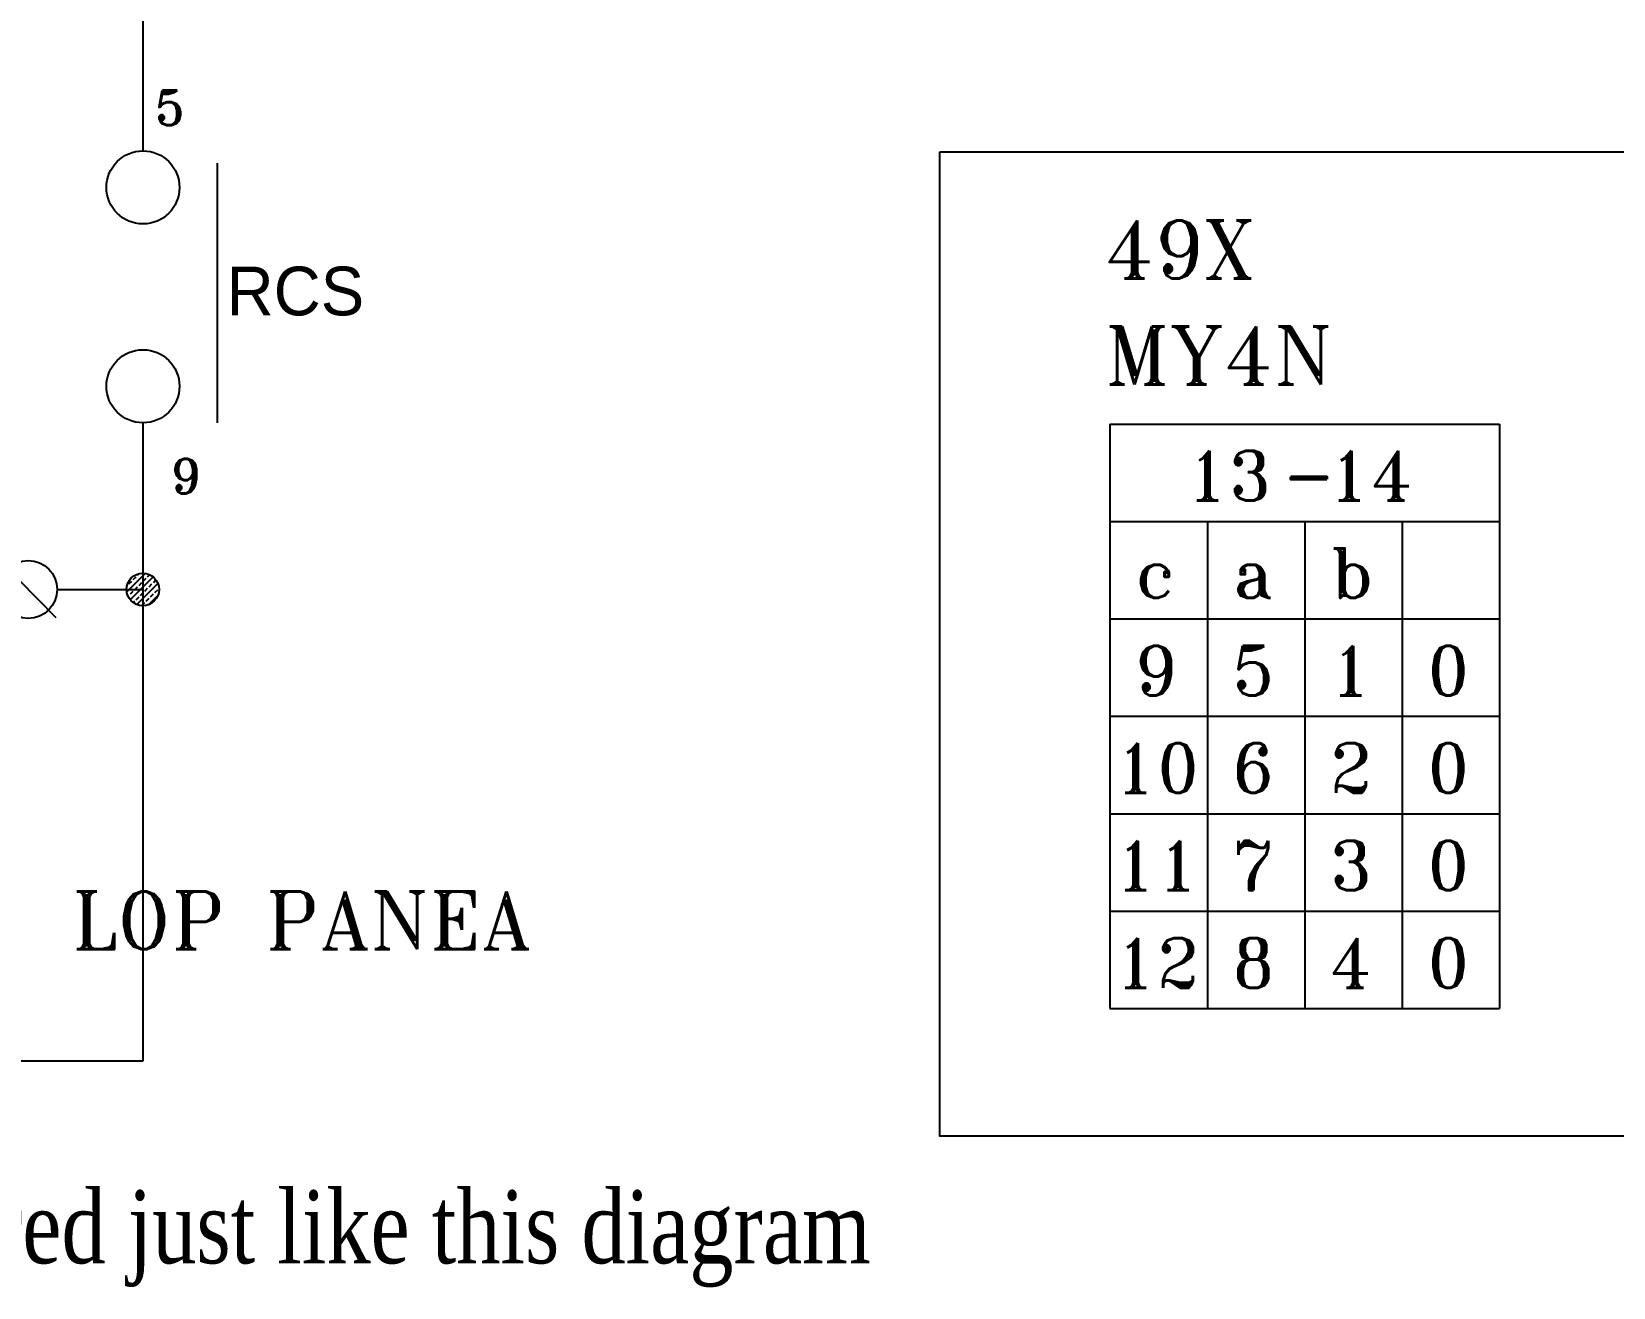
# Model space of a CAD drawing. Header units: millimetres. Extents: x 107 to 2900, y 85 to 3996.
# Drawn here: x 1439.4 to 1544.6, y 2028.2 to 2111.7 of the extents above; entities that cross this region are included whole.
import ezdxf
from ezdxf.enums import TextEntityAlignment as Align

# ---------------------------------------------------------------- set-up
doc = ezdxf.new("R2010")
doc.units = ezdxf.units.MM
doc.layers.add('70', color=7, linetype='Continuous')
doc.styles.add('SS', font='batang.ttc', dxfattribs={"width": 0.8})
doc.styles.get("Standard").update_dxf_attribs({"font": 'BareunDotumPro1.ttf'})
doc.styles.add('STYLE2', font='romant.shx')

msp = doc.modelspace()

# ---------------------------------------------------------------- hatches: boundary and pattern name
at = {"layer": '70'}
h = msp.add_hatch(dxfattribs=at)
h.set_pattern_fill('ANSI33', color=256, scale=2.16, style=0)
h.set_pattern_definition([(45, (3187.3489, 1486.07343), (-0.38183766, 0.38183766), []), (45, (3187.73076, 1486.07343), (-0.38183766, 0.38183766), [0.27, -0.135])])
h.paths.add_polyline_path([(1446.804, 2075.675, 0.4142136), (1445.724, 2074.595, 0.4142136), (1446.804, 2073.515)])
h.paths.add_polyline_path([(1446.804, 2075.675), (1446.804, 2074.595), (1447.884, 2074.595, 0.4142136)])
h.paths.add_polyline_path([(1447.884, 2074.595), (1446.804, 2074.595), (1446.804, 2073.515, 0.4142136)])

# ---------------------------------------------------------------- linework, layer by layer
for p, q in [((1446.804, 2191.401), (1446.804, 2103.761)), ((1446.804, 2085.679), (1446.804, 2043.235)), ((1511.124, 2085.598), (1537.044, 2085.598)), ((1511.124, 2085.598), (1511.124, 2046.718)), ((1537.044, 2085.598), (1537.044, 2046.718)), ((1511.124, 2079.118), (1537.044, 2079.118)), ((1517.604, 2079.118), (1517.604, 2046.718)), ((1524.084, 2079.118), (1524.084, 2046.718)), ((1530.564, 2079.118), (1530.564, 2046.718)), ((1441.112, 2074.595), (1446.804, 2074.595)), ((1511.124, 2072.638), (1537.044, 2072.638)), ((1511.124, 2066.158), (1537.044, 2066.158)), ((1511.124, 2059.678), (1537.044, 2059.678)), ((1511.124, 2053.198), (1537.044, 2053.198)), ((1511.124, 2046.718), (1537.044, 2046.718)), ((1446.804, 2043.235), (1369.068, 2043.235))]:
    msp.add_line(p, q)
at = {"color": 0}
for p, q in [((1451.754, 2102.951), (1451.754, 2085.679)), ((1441.041, 2072.718), (1437.335, 2076.471))]:
    msp.add_line(p, q, dxfattribs=at)
at = {"color": 3}
msp.add_lwpolyline([(1499.802, 2103.698), (1712.995, 2103.698), (1712.995, 2038.247), (1499.802, 2038.247)], close=True, dxfattribs=at)
at = {"color": 0}
for centre, radius in [((1446.815, 2101.331), 2.43), ((1446.815, 2088.109), 2.43), ((1439.188, 2074.595), 1.924)]:
    msp.add_circle(centre, radius, dxfattribs=at)
at = {"layer": '70'}
msp.add_circle((1446.804, 2074.595), 1.08, dxfattribs=at)

# ---------------------------------------------------------------- texts
at = {"color": 0, "style": 'STYLE2'}
for s, height, p in [('5', 2.306, (1447.612, 2105.47)), ('9', 2.306, (1448.672, 2080.977)), ('13', 3.2947, (1516.202, 2080.512)), ('14', 3.2947, (1525.637, 2080.512)), ('-', 3.295, (1522.593, 2080.512)), ('b', 3.295, (1525.738, 2074.032)), ('c', 3.295, (1512.778, 2074.032)), ('a', 3.295, (1519.258, 2074.032)), ('9', 3.295, (1512.778, 2067.552)), ('5', 3.295, (1519.258, 2067.552)), ('1', 3.295, (1525.738, 2067.552)), ('0', 3.295, (1532.218, 2067.552)), ('10', 3.2947, (1511.422, 2061.072)), ('6', 3.295, (1519.258, 2061.072)), ('2', 3.295, (1525.738, 2061.072)), ('0', 3.295, (1532.218, 2061.072)), ('11', 3.2947, (1511.422, 2054.592)), ('7', 3.295, (1519.258, 2054.592)), ('3', 3.295, (1525.738, 2054.592)), ('0', 3.295, (1532.218, 2054.592)), ('12', 3.2947, (1511.422, 2048.112)), ('8', 3.295, (1519.258, 2048.112)), ('4', 3.295, (1525.738, 2048.112)), ('0', 3.295, (1532.218, 2048.112))]:
    msp.add_text(s, height=height, dxfattribs=at).set_placement(p)
at = {"style": 'STYLE2'}
for s, p in [('49X', (1510.781, 2095.281)), ('MY4N', (1510.781, 2088.223)), ('LOP PANEA', (1442.088, 2050.666))]:
    msp.add_text(s, height=3.8532, dxfattribs=at).set_placement(p)
at = {"color": 0, "linetype": 'Continuous'}
msp.add_text('RCS', height=3.24, dxfattribs=at).set_placement((1456.953, 2094.444), align=Align.MIDDLE)
at = {"color": 0, "style": 'SS', "width": 0.8}
msp.add_text('2.The installing position for DSP is strongly required just like this diagram', height=4.86, dxfattribs=at).set_placement((1319.383, 2029.784))

doc.saveas('drawing.dxf')
